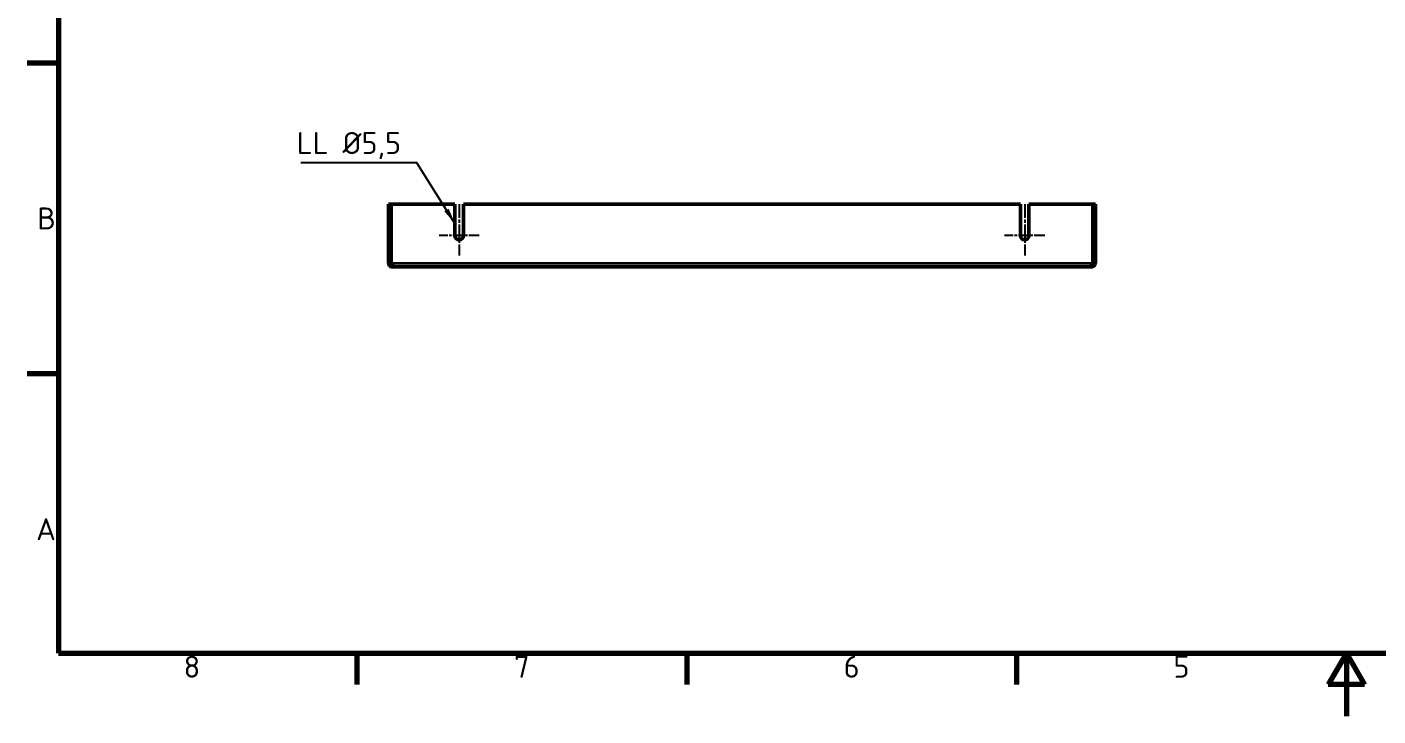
# Model space of a CAD drawing. Header units: millimetres. Extents: x -20 to 3500, y -209 to 1208.
# Drawn here: x 0 to 860, y -20 to 419 of the extents above; entities that cross this region are included whole.
import ezdxf

# ---------------------------------------------------------------- set-up
doc = ezdxf.new("R2010")
doc.units = ezdxf.units.MM
doc.header["$LTSCALE"] = 4
doc.linetypes.add('CHAIN', pattern=[0.3543, 0.2362, -0.0295, 0.0591, -0.0295])
for name, color, linetype, lineweight in [('Mittelpunktmarkierung (ISO)', 7, 'Continuous', 25), ('Rahmen (ISO)', 7, 'Continuous', 70), ('Sichtbar (ISO)', 7, 'Continuous', 50), ('Sichtbar schmal (ISO)', 7, 'Continuous', 35), ('Symbol (ISO)', 7, 'Continuous', 25)]:
    doc.layers.add(name, color=color, linetype=linetype, lineweight=lineweight)
doc.styles.add('Notiztext (DIN)', font='isocpeur.ttf')
doc.dimstyles.new('Standard - Methode 2a (DIN)$7', dxfattribs={"dimscale": 4, "dimtxt": 3.5, "dimasz": 2.5, "dimexe": 3.175, "dimexo": 0.8, "dimgap": 0.8, "dimtad": 1, "dimtih": 1, "dimtoh": 1, "dimrnd": 1e-08, "dimtxsty": 'Notiztext (DIN)', "dimcen": 0.09, "dimdle": 10, "dimclrd": 256, "dimclre": 256, "dimclrt": 256, "dimazin": 2, "dimtfac": 1, "dimtmove": 0, "dimatfit": 3, "dimfxl": 1, "dimtolj": 1, "dimlwd": -1, "dimlwe": -1, "dimarcsym": 0})

# ---------------------------------------------------------------- blocks, each defined once
blk = doc.blocks.new('Ränder BFE_Rahmen')
at = {"layer": 'Rahmen (ISO)'}
for p, q in [((5, 292), (5, 5)), ((5, 99), (0, 99)), ((5, 49.5), (0, 49.5)), ((5, 5), (415, 5)), ((52.5, 5), (52.5, 0)), ((105, 5), (105, 0)), ((157.5, 5), (157.5, 0)), ((210, 5), (207.11, 0)), ((210, 5), (210, -5)), ((210, 5), (212.89, 0)), ((212.89, 0), (207.11, 0))]:
    blk.add_line(p, q, dxfattribs=at)
at = {"layer": 'Symbol (ISO)', "char_height": 3.5, "style": 'Notiztext (DIN)'}
for s, insert, attachment_point in [('B', (4.6, 74.25), 6), ('A', (4.6, 24.75), 6), ('8', (26.25, 4.6), 2), ('7', (78.75, 4.6), 2), ('6', (131.25, 4.6), 2), ('5', (183.75, 4.6), 2)]:
    blk.add_mtext(s, dxfattribs=dict(at, insert=insert, attachment_point=attachment_point))

msp = doc.modelspace()

# ---------------------------------------------------------------- linework, layer by layer
at = {"layer": 'Mittelpunktmarkierung (ISO)', "linetype": 'CHAIN', "ltscale": 9.097911}
for p, q in [((275.1758, 306.1029), (275.1758, 273.3529)), ((635.1758, 306.1029), (635.1758, 273.3529))]:
    msp.add_line(p, q, dxfattribs=at)
at = {"layer": 'Mittelpunktmarkierung (ISO)', "linetype": 'CHAIN', "ltscale": 7.083847}
for p, q in [((287.9258, 286.1029), (262.4258, 286.1029)), ((647.9258, 286.1029), (622.4258, 286.1029))]:
    msp.add_line(p, q, dxfattribs=at)
at = {"layer": 'Sichtbar (ISO)'}
for p, q in [((230.1758, 306.1029), (231.6758, 306.1029)), ((230.1758, 268.6029), (230.1758, 306.1029)), ((231.6758, 306.1029), (231.6758, 268.6029)), ((231.7758, 306.1029), (272.4258, 306.1029)), ((231.7758, 268.6029), (231.7758, 306.1029)), ((272.4258, 286.1029), (272.4258, 306.1029)), ((277.9258, 306.1029), (277.9258, 286.1029)), ((277.9258, 306.1029), (632.4258, 306.1029)), ((632.4258, 286.1029), (632.4258, 306.1029)), ((637.9258, 306.1029), (637.9258, 286.1029)), ((637.9258, 306.1029), (678.5758, 306.1029)), ((678.5758, 306.1029), (678.5758, 268.6029)), ((678.6758, 306.1029), (680.1758, 306.1029)), ((678.6758, 268.6029), (678.6758, 306.1029)), ((680.1758, 306.1029), (680.1758, 268.6029)), ((231.6758, 268.6029), (230.1758, 268.6029)), ((231.7758, 268.6029), (232.6758, 268.6029)), ((232.6758, 268.6029), (232.6758, 268.3542)), ((232.6758, 267.6029), (232.6758, 268.3542)), ((232.6758, 266.1029), (232.6758, 267.6029)), ((677.6758, 268.6029), (678.5758, 268.6029)), ((677.6758, 268.3542), (677.6758, 268.6029)), ((677.6758, 268.3542), (677.6758, 267.6029)), ((677.6758, 267.6029), (677.6758, 266.1029)), ((680.1758, 268.6029), (678.6758, 268.6029)), ((677.6758, 266.1029), (232.6758, 266.1029))]:
    msp.add_line(p, q, dxfattribs=at)
for centre, radius, start, end in [((275.1758, 286.1029), 2.75, 180, 0), ((635.1758, 286.1029), 2.75, 180, 0), ((232.6758, 268.6029), 2.5, 180, 185.7073707), ((232.6758, 268.6029), 1, 180, 185.7073707), ((677.6758, 268.6029), 1, 354.2926293, 0), ((677.6758, 268.6029), 2.5, 354.2926293, 0)]:
    msp.add_arc(centre, radius, start, end, dxfattribs=at)
for points in [[(230.3846, 267.6029), (230.2806, 267.841), (230.2143, 268.0956), (230.1882, 268.3542)], [(680.1634, 268.3542), (680.1373, 268.0955), (680.071, 267.8408), (679.9671, 267.6029)]]:
    msp.add_open_spline(points, degree=3, dxfattribs=at)
for points, knots in [([(232.6758, 266.1029), (231.7807, 266.1029), (230.9043, 266.6247), (230.4778, 267.4117), (230.4441, 267.4741), (230.4129, 267.5379), (230.3846, 267.6029)], [0, 0, 0, 0, 0.683847117, 0.683847117, 0.683847117, 0.738020239, 0.738020239, 0.738020239, 0.738020239]), ([(231.6808, 268.5034), (231.7269, 268.0914), (232.0506, 267.718), (232.4575, 267.627), (232.5291, 267.611), (232.6025, 267.6029), (232.6758, 267.6029)], [-0.93658477, -0.93658477, -0.93658477, -0.93658477, -0.140107774, -0.140107774, -0.140107774, 0, 0, 0, 0]), ([(677.6758, 267.6029), (678.1261, 267.6029), (678.5534, 267.9452), (678.6517, 268.3846), (678.6605, 268.4237), (678.6669, 268.4635), (678.6709, 268.5034)], [0, 0, 0, 0, 0.859892226, 0.859892226, 0.859892226, 0.93658477, 0.93658477, 0.93658477, 0.93658477]), ([(679.9671, 267.6029), (679.7465, 267.0973), (679.3525, 266.668), (678.867, 266.4049), (678.5031, 266.2077), (678.0897, 266.1029), (677.6758, 266.1029)], [-0.738020239, -0.738020239, -0.738020239, -0.738020239, -0.316152883, -0.316152883, -0.316152883, 0, 0, 0, 0])]:
    msp.add_open_spline(points, degree=3, knots=knots, dxfattribs=at)
at = {"layer": 'Sichtbar schmal (ISO)'}
for p, q in [((230.1882, 268.3542), (231.6808, 268.5034)), ((230.3846, 267.6029), (232.6758, 267.6029)), ((232.6758, 268.6029), (677.6758, 268.6029)), ((677.6758, 267.6029), (679.9671, 267.6029)), ((678.6709, 268.5034), (680.1634, 268.3542))]:
    msp.add_line(p, q, dxfattribs=at)

# ---------------------------------------------------------------- block references
at = {"xscale": 4, "yscale": 4, "zscale": 4}
msp.add_blockref('Ränder BFE_Rahmen', (0, 0), dxfattribs=at)

# ---------------------------------------------------------------- texts
at = {"layer": 'Symbol (ISO)', "insert": (238.1311, 334.8063), "char_height": 14, "width": 66.467533, "attachment_point": 9, "style": 'Notiztext (DIN)'}
msp.add_mtext('\\fISOCPEUR|b0|i0;LL Ø5,5', dxfattribs=at)

# ---------------------------------------------------------------- leaders
at = {"layer": 'Symbol (ISO)', "annotation_type": 0, "has_hookline": 1, "hookline_direction": 1, "text_width": 63.7}
msp.add_leader([(272.4258, 293.8913), (248.1311, 332.4729), (238.1311, 332.4729)], dimstyle='Standard - Methode 2a (DIN)$7', override={"dimgap": 0, "dimtad": 1}, dxfattribs=at)

doc.saveas('drawing.dxf')
